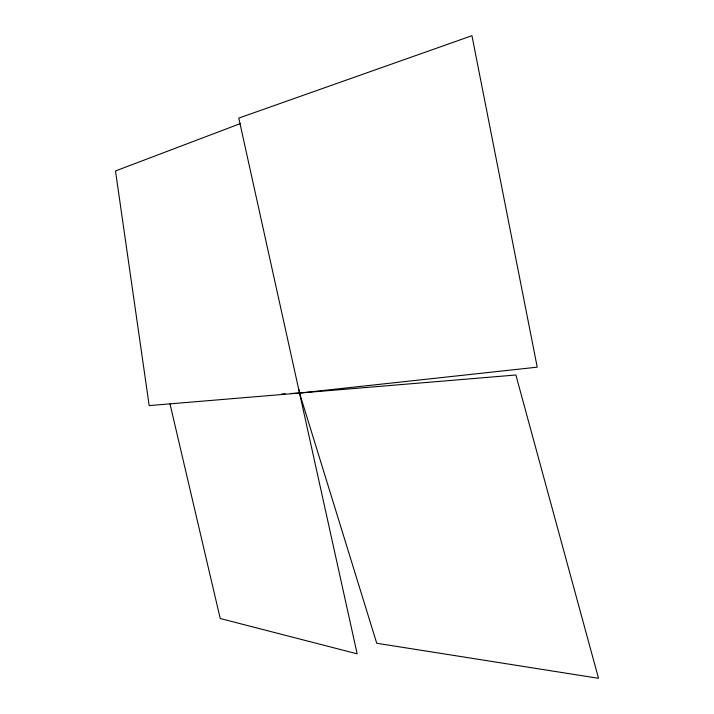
<?xml version="1.0" encoding="UTF-8"?>
<svg xmlns="http://www.w3.org/2000/svg" width="714" height="714" viewBox="0 0 714 714"><rect width="100%" height="100%" fill="white"/><g stroke="black" fill="none" stroke-linecap="round" stroke-linejoin="round"><path stroke-width="1.07" d="M240.475 123.531L115.49 170.967L149.181 405.597L515.874 375.002L598.51 678.3L376.733 643.26L299.532 393.048L299.077 389.746M281.843 393.949L285.154 393.789M290.687 393.503L299.532 393.048L537.231 367.166L471.945 35.7L238.779 118.096L357.161 653.828L220.233 618.52L170.03 404.035"/></g></svg>
